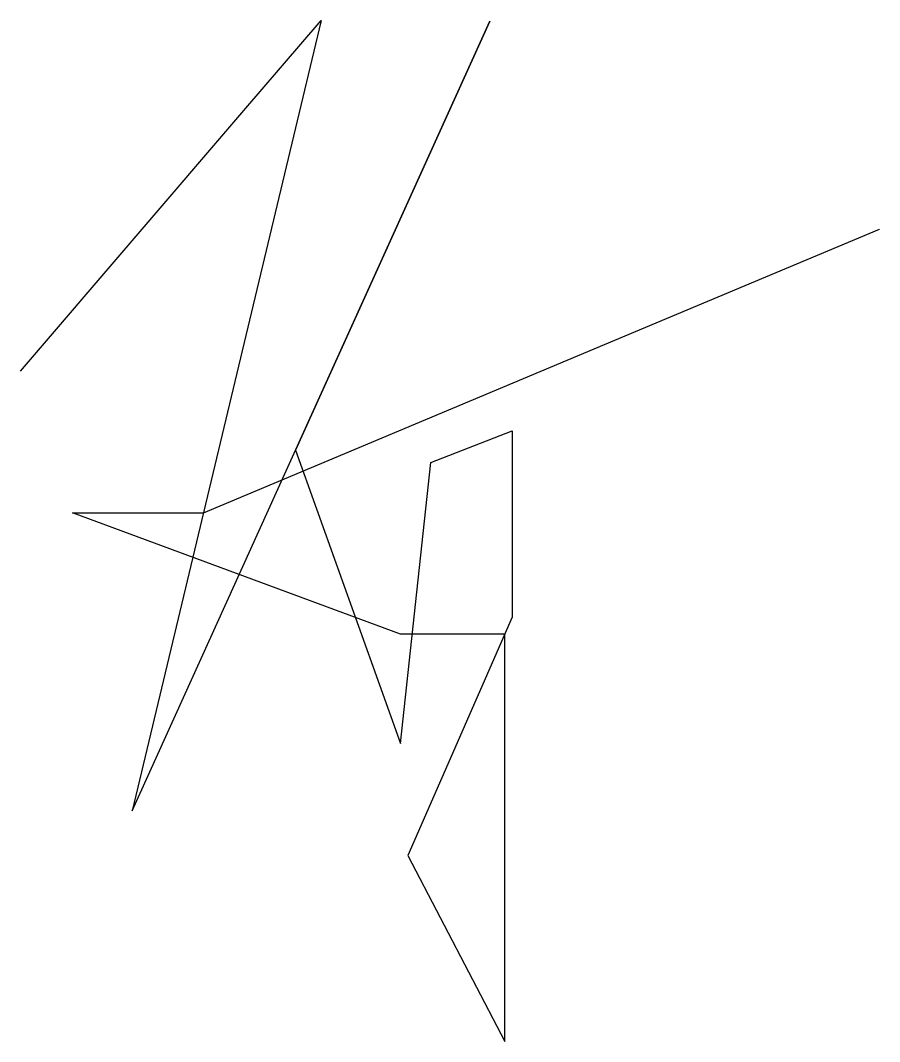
# Model space of a CAD drawing. Header units: millimetres. Extents: x 1812.4 to 1867, y 2267.3 to 2332.3.
import ezdxf

# ---------------------------------------------------------------- set-up
doc = ezdxf.new("R2010")
doc.units = ezdxf.units.MM

msp = doc.modelspace()

# ---------------------------------------------------------------- linework, layer by layer
at = {"color": 5}
msp.add_lwpolyline([(1812.35, 2309.964), (1826.573, 2326.546), (1831.492, 2332.281), (1819.462, 2282.011), (1842.218, 2332.231), (1829.852, 2304.941), (1836.529, 2286.275), (1838.462, 2304.168), (1843.64, 2306.174), (1843.64, 2294.329), (1837.003, 2279.169), (1843.166, 2267.324), (1843.166, 2267.324), (1843.166, 2280.116), (1843.166, 2293.246), (1836.529, 2293.246), (1815.669, 2300.962), (1823.997, 2300.962), (1848.855, 2311.385), (1867.023, 2319.003), (1867.023, 2319.003)], dxfattribs=at)

doc.saveas('drawing.dxf')
